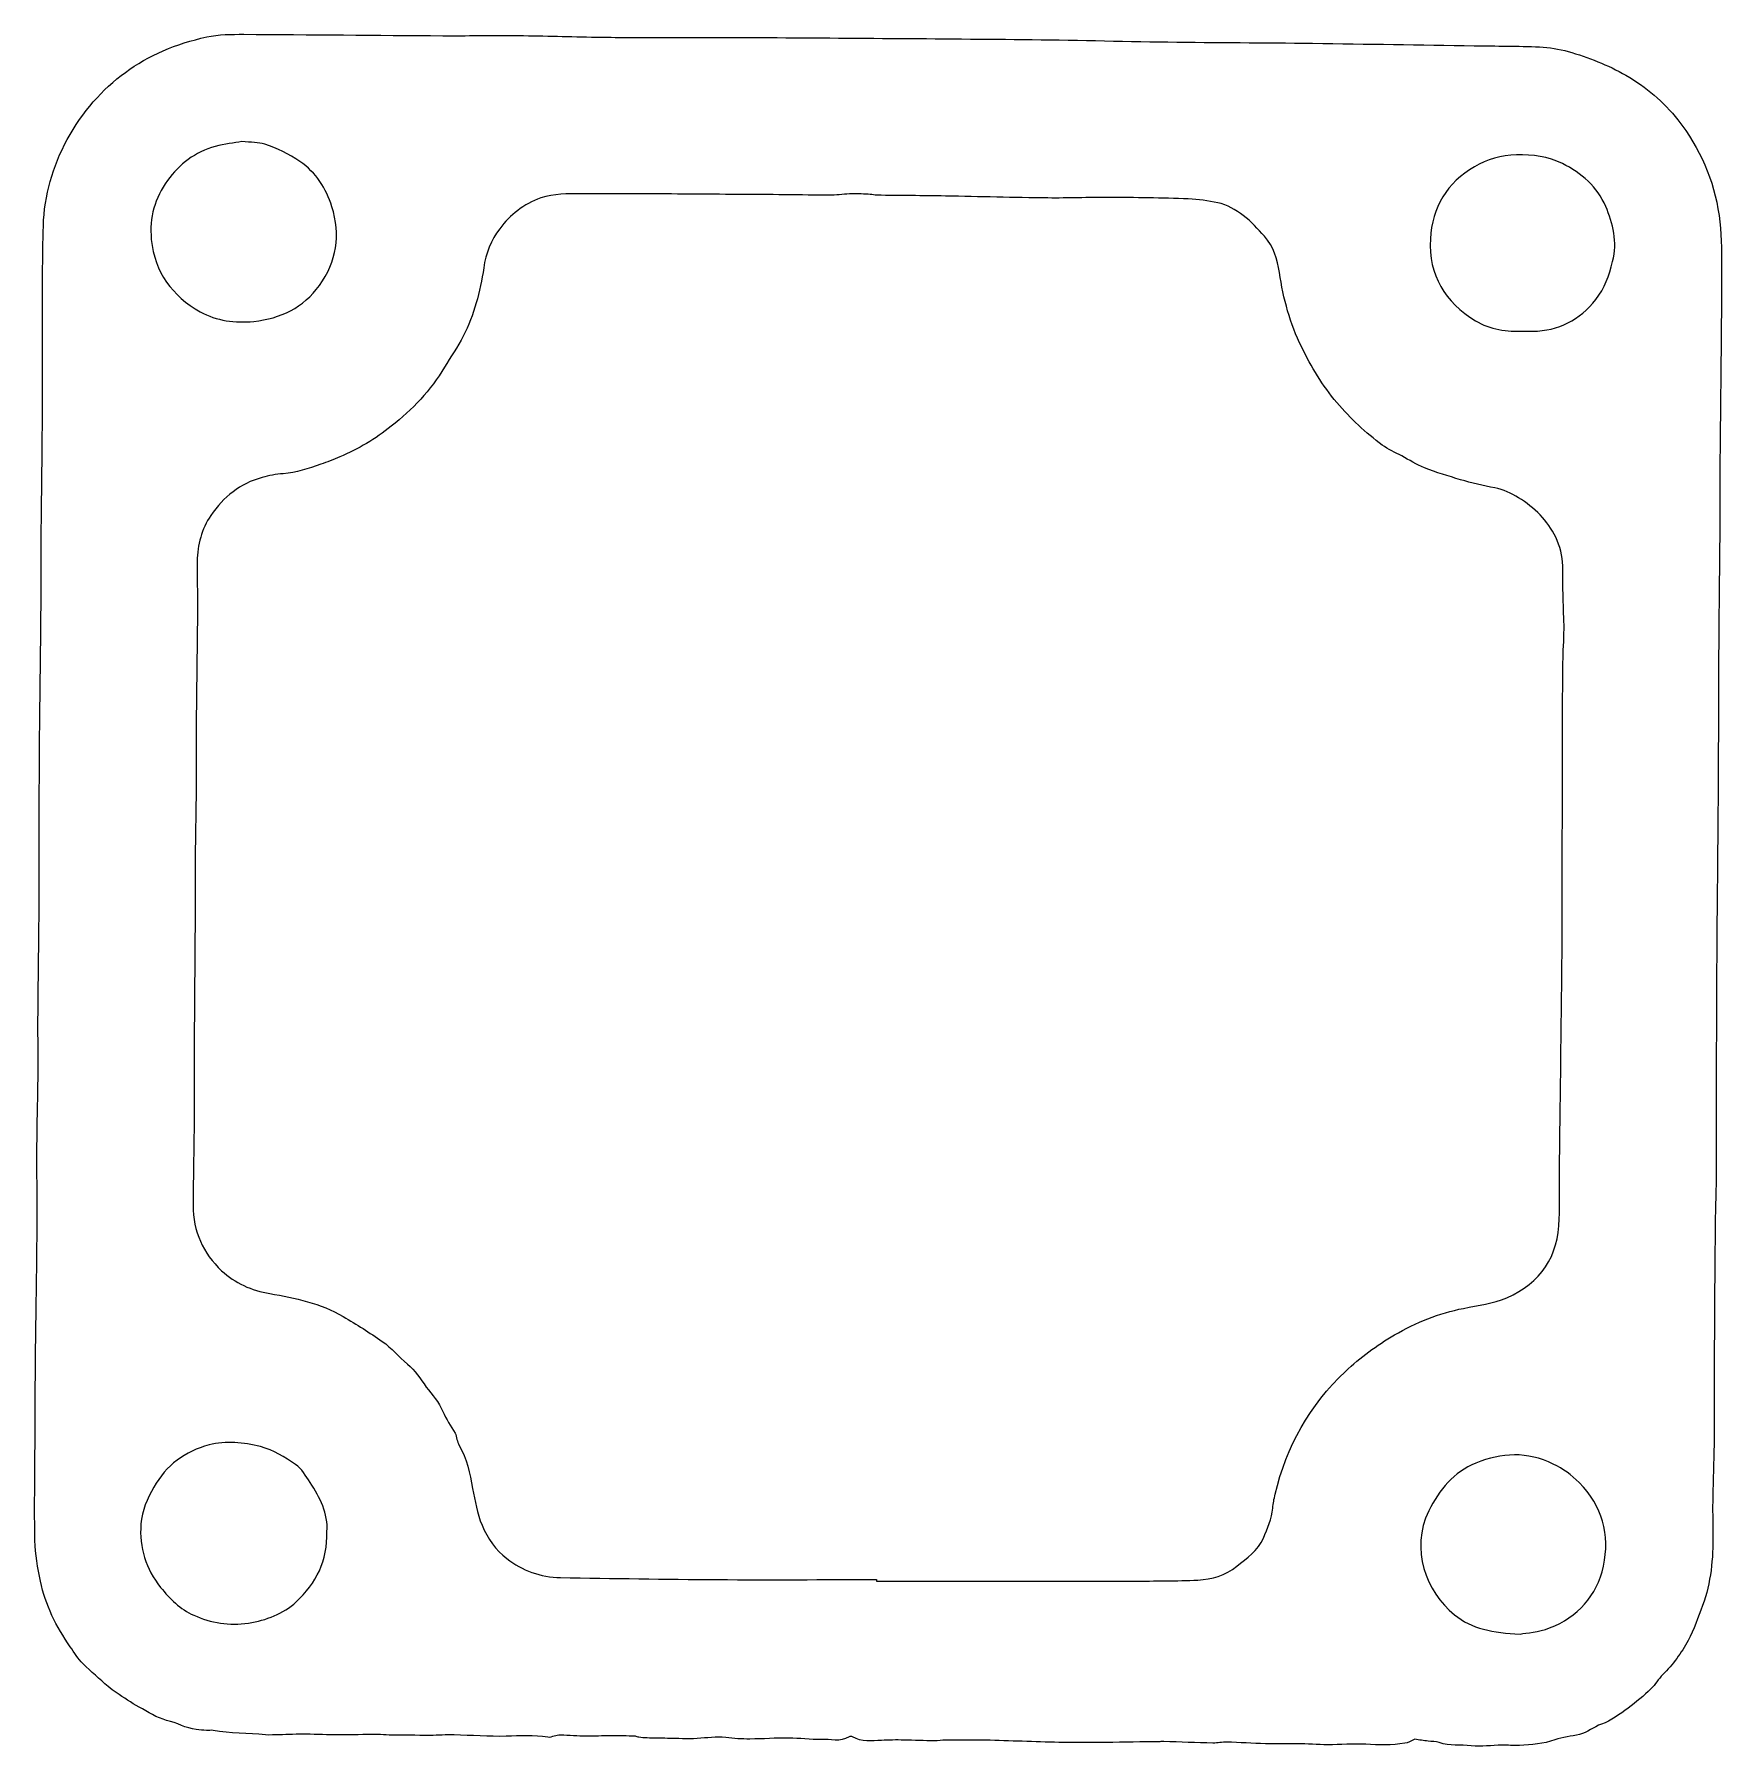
# Model space of a CAD drawing. Extents: x 0.25 to 2.51, y 0.67 to 2.96.
import ezdxf

# ---------------------------------------------------------------- set-up
doc = ezdxf.new("R2010")
doc.units = 0
doc.layers.get('0').update_dxf_attribs({"linetype": 'CONTINUOUS'})

msp = doc.modelspace()

# ---------------------------------------------------------------- linework, layer by layer
at = {"color": 7}
for points in [[(0.530937, 2.818958)], [(2.245729, 2.565417)], [(0.644792, 0.960104)], [(1.379792, 0.896042)], [(2.240312, 0.823229)], [(2.099687, 0.6825)]]:
    msp.add_lwpolyline(points, close=True, dxfattribs=at)
for points in [[(2.245729, 2.565417), (2.256979, 2.565417)], [(0.468438, 1.790625), (0.4675, 1.612187)], [(1.379792, 0.896042), (1.379792, 0.89375), (1.515937, 0.89375)]]:
    msp.add_lwpolyline(points, dxfattribs=at)
for points in [[(0.297604, 2.821667), (0.338542, 2.896458), (0.401771, 2.940833), (0.484063, 2.958958)], [(0.484063, 2.958958), (0.500104, 2.9625), (0.517188, 2.962396), (0.53375, 2.962396)], [(0.53375, 2.962396), (0.6225, 2.962083), (0.711146, 2.961042), (0.799896, 2.960521)], [(0.799896, 2.960521), (0.831563, 2.960312), (0.863229, 2.961146), (0.894792, 2.960833)], [(0.894792, 2.960833), (0.929375, 2.960521), (0.963854, 2.959479), (0.998438, 2.95875)], [(0.998438, 2.95875), (1.012604, 2.958437), (1.026771, 2.958333), (1.040938, 2.958333)], [(1.040938, 2.958333), (1.093854, 2.958229), (1.146771, 2.958542), (1.199688, 2.958229)], [(1.199688, 2.958229), (1.325104, 2.9575), (1.450417, 2.956667), (1.575833, 2.955521)], [(1.575833, 2.955521), (1.640312, 2.954896), (1.704792, 2.953021), (1.769375, 2.952187)], [(1.769375, 2.952187), (1.833958, 2.951354), (1.898542, 2.95125), (1.963021, 2.950417)], [(1.963021, 2.950417), (2.035104, 2.949479), (2.107083, 2.948229), (2.179167, 2.947083)], [(2.179167, 2.947083), (2.208333, 2.946667), (2.237396, 2.946771), (2.266563, 2.945521)], [(2.266563, 2.945521), (2.279375, 2.945), (2.292396, 2.942917), (2.304688, 2.939375)], [(2.304688, 2.939375), (2.331563, 2.931667), (2.357708, 2.921562), (2.381979, 2.907604)], [(2.381979, 2.907604), (2.408854, 2.892187), (2.432292, 2.872292), (2.451458, 2.847917)], [(2.451458, 2.847917), (2.481146, 2.810312), (2.499583, 2.767917), (2.506458, 2.720208)], [(0.265625, 2.70625), (0.266875, 2.747083), (0.277813, 2.785521), (0.297604, 2.821667)], [(0.530937, 2.818958), (0.52125, 2.817187), (0.507917, 2.815937), (0.495312, 2.812396)], [(0.561667, 2.815521), (0.553229, 2.818229), (0.543646, 2.817708), (0.530937, 2.818958)], [(0.495312, 2.812396), (0.46875, 2.805), (0.4475, 2.788958), (0.431562, 2.766875)], [(0.60875, 2.792396), (0.594167, 2.802604), (0.578333, 2.810104), (0.561667, 2.815521)], [(2.235729, 2.801146), (2.215104, 2.800729), (2.196354, 2.795521), (2.179375, 2.785417)], [(2.296979, 2.789583), (2.277813, 2.799062), (2.257292, 2.801562), (2.235729, 2.801146)], [(0.651458, 2.731875), (0.643854, 2.756354), (0.630417, 2.777292), (0.60875, 2.792396)], [(2.179375, 2.785417), (2.142917, 2.763854), (2.122604, 2.73125), (2.120417, 2.68875)], [(2.354896, 2.732292), (2.34375, 2.758437), (2.3225, 2.776979), (2.296979, 2.789583)], [(0.431562, 2.766875), (0.414896, 2.743646), (0.407083, 2.7175), (0.41, 2.688229)], [(0.984583, 2.749167), (0.966458, 2.749167), (0.94875, 2.749583), (0.930833, 2.743542)], [(1.065417, 2.749062), (1.038438, 2.749167), (1.011563, 2.749167), (0.984583, 2.749167)], [(1.129896, 2.74875), (1.108438, 2.748854), (1.086875, 2.749062), (1.065417, 2.749062)], [(1.257292, 2.747917), (1.214792, 2.748229), (1.172396, 2.748438), (1.129896, 2.74875)], [(1.346979, 2.749167), (1.337917, 2.748958), (1.328854, 2.747292), (1.319792, 2.747292)], [(1.371458, 2.748333), (1.363333, 2.74875), (1.355104, 2.749375), (1.346979, 2.749167)], [(1.380104, 2.747187), (1.377188, 2.747187), (1.374375, 2.748229), (1.371458, 2.748333)], [(0.634792, 2.626562), (0.658021, 2.658437), (0.663125, 2.694375), (0.651458, 2.731875)], [(0.930833, 2.743542), (0.907604, 2.735625), (0.89, 2.720937), (0.875833, 2.7025)], [(1.319792, 2.747292), (1.298958, 2.747187), (1.278125, 2.747813), (1.257292, 2.747917)], [(1.472188, 2.746146), (1.441458, 2.746667), (1.410833, 2.746771), (1.380104, 2.747187)], [(1.608958, 2.743542), (1.563333, 2.744063), (1.517708, 2.745312), (1.472188, 2.746146)], [(1.69, 2.744271), (1.663021, 2.744375), (1.635938, 2.743229), (1.608958, 2.743542)], [(1.796771, 2.742396), (1.76125, 2.743646), (1.725625, 2.744063), (1.69, 2.744271)], [(1.836146, 2.737083), (1.823125, 2.739375), (1.809896, 2.741979), (1.796771, 2.742396)], [(1.870313, 2.72), (1.859688, 2.727604), (1.849063, 2.734792), (1.836146, 2.737083)], [(2.364167, 2.658437), (2.370833, 2.684896), (2.364688, 2.709271), (2.354896, 2.732292)], [(0.264479, 2.577604), (0.264688, 2.620521), (0.264271, 2.663333), (0.265625, 2.70625)], [(0.875833, 2.7025), (0.864167, 2.687396), (0.857292, 2.669271), (0.854479, 2.65)], [(1.898438, 2.692396), (1.889688, 2.702083), (1.88125, 2.712188), (1.870313, 2.72)], [(2.506458, 2.720208), (2.509792, 2.697396), (2.510104, 2.674687), (2.509792, 2.651771)], [(0.41, 2.688229), (0.414479, 2.643854), (0.437917, 2.6125), (0.475521, 2.591458)], [(1.918646, 2.64375), (1.915938, 2.661563), (1.910833, 2.67875), (1.898438, 2.692396)], [(2.120417, 2.68875), (2.117917, 2.640312), (2.139687, 2.603958), (2.180833, 2.579479)], [(2.341771, 2.607708), (2.353646, 2.622604), (2.359479, 2.639896), (2.364167, 2.658437)], [(0.854479, 2.65), (0.849896, 2.618229), (0.841667, 2.587292), (0.826979, 2.558646)], [(1.948333, 2.544062), (1.932708, 2.575417), (1.923854, 2.609063), (1.918646, 2.64375)], [(2.509792, 2.651771), (2.509479, 2.624479), (2.509688, 2.597083), (2.509479, 2.569687)], [(0.546979, 2.578542), (0.582812, 2.582187), (0.613333, 2.597083), (0.634792, 2.626562)], [(0.475521, 2.591458), (0.4975, 2.579167), (0.522083, 2.576042), (0.546979, 2.578542)], [(2.256979, 2.565417), (2.292187, 2.565625), (2.320104, 2.580521), (2.341771, 2.607708)], [(0.264271, 2.436562), (0.264583, 2.483542), (0.264271, 2.530625), (0.264479, 2.577604)], [(2.180833, 2.579479), (2.200417, 2.567604), (2.222812, 2.564479), (2.245729, 2.565417)], [(2.509479, 2.569687), (2.508958, 2.511875), (2.508229, 2.453958), (2.507708, 2.396146)], [(0.826979, 2.558646), (0.819688, 2.544271), (0.810104, 2.531146), (0.801979, 2.517188)], [(1.995521, 2.469896), (1.976042, 2.4925), (1.961458, 2.517812), (1.948333, 2.544062)], [(0.801979, 2.517188), (0.78375, 2.485938), (0.759167, 2.460729), (0.730833, 2.438333)], [(2.056146, 2.413125), (2.033646, 2.429479), (2.013854, 2.448646), (1.995521, 2.469896)], [(0.262708, 2.283333), (0.263125, 2.334375), (0.263958, 2.385521), (0.264271, 2.436562)], [(0.730833, 2.438333), (0.709583, 2.421458), (0.686875, 2.407708), (0.661979, 2.397396)], [(2.082083, 2.398646), (2.073333, 2.403333), (2.064063, 2.407292), (2.056146, 2.413125)], [(0.636667, 2.387396), (0.620208, 2.381979), (0.603958, 2.375938), (0.58625, 2.374896)], [(0.661979, 2.397396), (0.653542, 2.393958), (0.645208, 2.390208), (0.636667, 2.387396)], [(2.112604, 2.382708), (2.101979, 2.386875), (2.092188, 2.393229), (2.082083, 2.398646)], [(2.160729, 2.366875), (2.144479, 2.371563), (2.128333, 2.376563), (2.112604, 2.382708)], [(2.507708, 2.396146), (2.5075, 2.367396), (2.507708, 2.338646), (2.5075, 2.31)], [(0.558125, 2.369792), (0.528854, 2.361771), (0.506563, 2.34375), (0.489688, 2.319063)], [(0.58625, 2.374896), (0.576771, 2.374375), (0.567292, 2.372292), (0.558125, 2.369792)], [(2.206458, 2.355833), (2.191042, 2.358854), (2.175833, 2.3625), (2.160729, 2.366875)], [(2.238437, 2.342708), (2.228542, 2.34875), (2.218125, 2.353542), (2.206458, 2.355833)], [(2.288021, 2.289792), (2.277083, 2.312188), (2.259792, 2.329687), (2.238437, 2.342708)], [(0.489688, 2.319063), (0.477188, 2.300729), (0.471771, 2.279896), (0.471354, 2.257917)], [(2.5075, 2.31), (2.507083, 2.251354), (2.506354, 2.192708), (2.505937, 2.134062)], [(0.2625, 2.196042), (0.262708, 2.225104), (0.2625, 2.254271), (0.262708, 2.283333)], [(2.2975, 2.251458), (2.2975, 2.265104), (2.29375, 2.278125), (2.288021, 2.289792)], [(0.471354, 2.257917), (0.470938, 2.236875), (0.471979, 2.215729), (0.471771, 2.194688)], [(2.297917, 2.209167), (2.297604, 2.223229), (2.2975, 2.237396), (2.2975, 2.251458)], [(2.299167, 2.167083), (2.299271, 2.181146), (2.298229, 2.195104), (2.297917, 2.209167)], [(0.260833, 2.046354), (0.261354, 2.09625), (0.262083, 2.146146), (0.2625, 2.196042)], [(0.471771, 2.194688), (0.471354, 2.144792), (0.470521, 2.094896), (0.470104, 2.045)], [(2.297708, 2.122292), (2.297917, 2.137188), (2.299062, 2.152188), (2.299167, 2.167083)], [(2.505937, 2.134062), (2.505729, 2.107396), (2.505833, 2.080833), (2.505729, 2.054167)], [(2.297187, 2.023854), (2.297292, 2.056667), (2.297292, 2.089479), (2.297708, 2.122292)], [(0.260208, 1.950729), (0.260313, 1.982604), (0.260521, 2.014479), (0.260833, 2.046354)], [(0.470104, 2.045), (0.469792, 2.01375), (0.470104, 1.982604), (0.469896, 1.951354)], [(2.505729, 2.054167), (2.505521, 2.008646), (2.505312, 1.963021), (2.505, 1.9175)], [(2.296771, 1.834271), (2.296875, 1.8975), (2.297083, 1.960625), (2.297187, 2.023854)], [(0.260104, 1.83375), (0.260208, 1.872708), (0.260104, 1.911771), (0.260208, 1.950729)], [(0.469896, 1.951354), (0.469688, 1.920208), (0.468854, 1.889063), (0.468542, 1.857917)], [(2.505, 1.9175), (2.504687, 1.871458), (2.504062, 1.825521), (2.50375, 1.779479)], [(0.468542, 1.857917), (0.468333, 1.835521), (0.468542, 1.813021), (0.468438, 1.790625)], [(0.259688, 1.761458), (0.259896, 1.785521), (0.26, 1.809583), (0.260104, 1.83375)], [(2.296458, 1.722187), (2.296771, 1.759583), (2.296667, 1.796979), (2.296771, 1.834271)], [(2.50375, 1.779479), (2.503333, 1.730937), (2.503021, 1.682292), (2.502917, 1.63375)], [(0.258333, 1.638125), (0.258646, 1.679271), (0.259271, 1.720417), (0.259688, 1.761458)], [(2.294271, 1.537604), (2.295, 1.599167), (2.295833, 1.660625), (2.296458, 1.722187)], [(0.258854, 1.584792), (0.259063, 1.602604), (0.258229, 1.620312), (0.258333, 1.638125)], [(2.502917, 1.63375), (2.502708, 1.567187), (2.502812, 1.500521), (2.5025, 1.433958)], [(0.4675, 1.612187), (0.467292, 1.573125), (0.467396, 1.534167), (0.467083, 1.495104)], [(0.257083, 1.4775), (0.257292, 1.513229), (0.258438, 1.548958), (0.258854, 1.584792)], [(2.293021, 1.435521), (2.293333, 1.469583), (2.293854, 1.503646), (2.294271, 1.537604)], [(0.467083, 1.495104), (0.466875, 1.462187), (0.465833, 1.429375), (0.465938, 1.396458)], [(0.257292, 1.362812), (0.257604, 1.401042), (0.256771, 1.439271), (0.257083, 1.4775)], [(2.292812, 1.378333), (2.293125, 1.397396), (2.292917, 1.416458), (2.293021, 1.435521)], [(2.5025, 1.433958), (2.502396, 1.409896), (2.501458, 1.385729), (2.50125, 1.361667)], [(0.465938, 1.396458), (0.466042, 1.361979), (0.47875, 1.332292), (0.504063, 1.309063)], [(2.222812, 1.273021), (2.267812, 1.292396), (2.292083, 1.328646), (2.292812, 1.378333)], [(0.255208, 1.195833), (0.255833, 1.251458), (0.256875, 1.307187), (0.257292, 1.362812)], [(2.50125, 1.361667), (2.500625, 1.294271), (2.500208, 1.226875), (2.499792, 1.159479)], [(0.504063, 1.309063), (0.522083, 1.2925), (0.543958, 1.282604), (0.568438, 1.278437)], [(0.568438, 1.278437), (0.6025, 1.272708), (0.636354, 1.265521), (0.666667, 1.247708)], [(2.164792, 1.25875), (2.184375, 1.262604), (2.204167, 1.265), (2.222812, 1.273021)], [(0.666667, 1.247708), (0.684479, 1.237292), (0.701979, 1.22625), (0.718854, 1.214479)], [(2.072396, 1.223125), (2.101458, 1.239896), (2.131875, 1.252292), (2.164792, 1.25875)], [(0.718854, 1.214479), (0.73125, 1.205833), (0.740938, 1.193958), (0.7525, 1.184167)], [(2.006875, 1.174271), (2.026771, 1.193125), (2.048542, 1.209375), (2.072396, 1.223125)], [(0.254479, 1.07375), (0.254688, 1.114479), (0.254688, 1.155208), (0.255208, 1.195833)], [(0.7525, 1.184167), (0.7625, 1.175833), (0.769896, 1.164271), (0.777708, 1.153542)], [(1.912812, 1.010104), (1.927708, 1.074271), (1.959062, 1.128958), (2.006875, 1.174271)], [(0.777708, 1.153542), (0.785417, 1.142917), (0.794688, 1.133542), (0.799792, 1.120833)], [(2.499792, 1.159479), (2.499687, 1.131771), (2.500104, 1.103958), (2.499792, 1.07625)], [(0.799792, 1.120833), (0.803854, 1.110625), (0.811042, 1.101667), (0.816146, 1.091771)], [(0.555937, 1.073854), (0.533021, 1.079375), (0.509896, 1.082187), (0.487187, 1.076146)], [(0.816146, 1.091771), (0.81875, 1.086771), (0.818646, 1.080313), (0.821563, 1.075521)], [(0.254375, 0.948125), (0.253438, 0.99), (0.254271, 1.031875), (0.254479, 1.07375)], [(0.487187, 1.076146), (0.455208, 1.0675), (0.429688, 1.048958), (0.413333, 1.019479)], [(0.602917, 1.049896), (0.588437, 1.059583), (0.573646, 1.069583), (0.555937, 1.073854)], [(0.821563, 1.075521), (0.8325, 1.057813), (0.835833, 1.037813), (0.839688, 1.018021)], [(2.284687, 1.050521), (2.250104, 1.067708), (2.215625, 1.065729), (2.181354, 1.051771)], [(2.499792, 1.07625), (2.499583, 1.053021), (2.498437, 1.029896), (2.498021, 1.006667)], [(0.622292, 1.025937), (0.616771, 1.034583), (0.611146, 1.044375), (0.602917, 1.049896)], [(2.181354, 1.051771), (2.151667, 1.039687), (2.132292, 1.01625), (2.118333, 0.988021)], [(2.319479, 1.025729), (2.309271, 1.036042), (2.297917, 1.043958), (2.284687, 1.050521)], [(0.413333, 1.019479), (0.404792, 1.004167), (0.397292, 0.988125), (0.396042, 0.970417)], [(0.644792, 0.960104), (0.646771, 0.984375), (0.635417, 1.005521), (0.622292, 1.025937)], [(0.839688, 1.018021), (0.842917, 1.00125), (0.845625, 0.984583), (0.852292, 0.96875)], [(1.909687, 0.991667), (1.910208, 0.997813), (1.911354, 1.004062), (1.912812, 1.010104)], [(2.351875, 0.913958), (2.360937, 0.956354), (2.350521, 0.994271), (2.319479, 1.025729)], [(1.897187, 0.951458), (1.902812, 0.964375), (1.908438, 0.977292), (1.909687, 0.991667)], [(2.118333, 0.988021), (2.093021, 0.936458), (2.115, 0.880312), (2.152604, 0.849062)], [(2.498021, 1.006667), (2.497812, 0.99), (2.498021, 0.973333), (2.498229, 0.956771)], [(0.396042, 0.970417), (0.393854, 0.938958), (0.402396, 0.910312), (0.422396, 0.885625)], [(0.852292, 0.96875), (0.859688, 0.951042), (0.870625, 0.935313), (0.885313, 0.924063)], [(0.261771, 0.893958), (0.258021, 0.911771), (0.254792, 0.93), (0.254375, 0.948125)], [(0.60375, 0.866354), (0.630625, 0.890833), (0.645937, 0.921458), (0.644792, 0.960104)], [(1.861563, 0.913854), (1.875104, 0.924896), (1.889896, 0.934687), (1.897187, 0.951458)], [(2.498229, 0.956771), (2.498646, 0.924167), (2.495833, 0.892083), (2.484479, 0.86125)], [(0.885313, 0.924063), (0.906042, 0.908333), (0.930521, 0.899167), (0.957188, 0.89875)], [(0.301458, 0.80625), (0.282813, 0.833021), (0.268438, 0.861979), (0.261771, 0.893958)], [(0.957188, 0.89875), (1.027188, 0.897604), (1.097083, 0.896458), (1.167083, 0.896042)], [(1.167083, 0.896042), (1.238229, 0.895625), (1.308958, 0.896042), (1.379792, 0.896042)], [(1.515937, 0.89375), (1.585104, 0.89375), (1.654271, 0.89375), (1.723333, 0.894062)], [(1.723333, 0.894062), (1.752083, 0.894167), (1.780833, 0.894167), (1.809479, 0.895417)], [(1.809479, 0.895417), (1.828333, 0.89625), (1.846354, 0.901458), (1.861563, 0.913854)], [(2.279792, 0.831354), (2.317604, 0.846146), (2.343229, 0.873854), (2.351875, 0.913958)], [(0.422396, 0.885625), (0.434792, 0.870312), (0.448646, 0.856458), (0.466771, 0.848333)], [(0.466771, 0.848333), (0.49, 0.837917), (0.514271, 0.833854), (0.539792, 0.837917)], [(0.539792, 0.837917), (0.563854, 0.841667), (0.586042, 0.85), (0.60375, 0.866354)], [(2.152604, 0.849062), (2.175833, 0.829896), (2.204063, 0.824792), (2.240312, 0.823229)], [(2.484479, 0.86125), (2.478646, 0.845417), (2.473021, 0.829271), (2.465, 0.814479)], [(2.240312, 0.823229), (2.249062, 0.824896), (2.265417, 0.825729), (2.279792, 0.831354)], [(0.31875, 0.783542), (0.312083, 0.790208), (0.306875, 0.798437), (0.301458, 0.80625)], [(2.465, 0.814479), (2.456042, 0.797812), (2.444792, 0.7825), (2.43125, 0.768958)], [(0.352292, 0.753021), (0.340938, 0.763021), (0.329375, 0.772812), (0.31875, 0.783542)], [(2.43125, 0.768958), (2.425417, 0.763125), (2.421354, 0.755625), (2.415417, 0.75)], [(0.363125, 0.744896), (0.359375, 0.747396), (0.355625, 0.75), (0.352292, 0.753021)], [(0.393646, 0.725521), (0.383125, 0.731354), (0.373229, 0.738229), (0.363125, 0.744896)], [(2.415417, 0.75), (2.405729, 0.740833), (2.395729, 0.731875), (2.384896, 0.724062)], [(0.430417, 0.707812), (0.4175, 0.711042), (0.405521, 0.718958), (0.393646, 0.725521)], [(2.384896, 0.724062), (2.373646, 0.715937), (2.362083, 0.707396), (2.349271, 0.702708)], [(0.470104, 0.695521), (0.45625, 0.697396), (0.443958, 0.704479), (0.430417, 0.707812)], [(0.48375, 0.694375), (0.479167, 0.694687), (0.474583, 0.694896), (0.470104, 0.695521)], [(0.4925, 0.694271), (0.489688, 0.694792), (0.486667, 0.694167), (0.48375, 0.694375)], [(0.562708, 0.688437), (0.539375, 0.690833), (0.515729, 0.689792), (0.4925, 0.694271)], [(0.581042, 0.688542), (0.574896, 0.688437), (0.56875, 0.687812), (0.562708, 0.688437)], [(0.616979, 0.689271), (0.605, 0.689375), (0.593021, 0.68875), (0.581042, 0.688542)], [(0.660417, 0.688333), (0.645938, 0.688333), (0.631458, 0.689167), (0.616979, 0.689271)], [(0.712396, 0.688958), (0.695104, 0.688854), (0.677708, 0.688333), (0.660417, 0.688333)], [(0.728229, 0.688125), (0.722917, 0.688229), (0.717604, 0.689062), (0.712396, 0.688958)], [(0.782917, 0.687708), (0.764688, 0.687708), (0.746458, 0.687917), (0.728229, 0.688125)], [(0.814896, 0.688333), (0.804271, 0.688542), (0.793542, 0.687708), (0.782917, 0.687708)], [(0.884583, 0.686562), (0.861354, 0.685833), (0.838125, 0.687812), (0.814896, 0.688333)], [(0.940208, 0.685104), (0.921667, 0.688542), (0.903229, 0.687083), (0.884583, 0.686562)], [(0.957188, 0.688021), (0.954375, 0.688125), (0.951458, 0.687083), (0.948646, 0.686562)], [(0.991875, 0.686458), (0.980313, 0.686562), (0.96875, 0.687604), (0.957188, 0.688021)], [(1.023958, 0.687292), (1.013229, 0.687292), (1.002604, 0.686354), (0.991875, 0.686458)], [(1.057292, 0.686562), (1.046146, 0.686875), (1.035104, 0.687292), (1.023958, 0.687292)], [(2.319792, 0.688958), (2.308854, 0.686354), (2.2975, 0.685417), (2.287083, 0.681667)], [(2.349271, 0.702708), (2.338854, 0.698958), (2.330521, 0.691458), (2.319792, 0.688958)], [(0.948646, 0.686562), (0.945833, 0.686042), (0.942813, 0.684583), (0.940208, 0.685104)], [(1.062083, 0.685208), (1.060417, 0.685417), (1.058854, 0.686458), (1.057292, 0.686562)], [(1.072917, 0.684271), (1.069271, 0.684375), (1.065729, 0.684687), (1.062083, 0.685208)], [(1.100313, 0.68375), (1.091146, 0.683854), (1.082083, 0.684062), (1.072917, 0.684271)], [(1.14, 0.683437), (1.126875, 0.682604), (1.113542, 0.683542), (1.100313, 0.68375)], [(1.178229, 0.684687), (1.165313, 0.68625), (1.152813, 0.684271), (1.14, 0.683437)], [(1.210521, 0.682812), (1.199792, 0.682708), (1.188958, 0.683437), (1.178229, 0.684687)], [(1.2625, 0.684167), (1.245208, 0.684271), (1.227917, 0.682812), (1.210521, 0.682812)], [(1.305625, 0.682292), (1.291354, 0.681562), (1.276875, 0.684062), (1.2625, 0.684167)], [(1.343021, 0.685833), (1.331146, 0.678125), (1.318021, 0.682917), (1.305625, 0.682292)], [(1.347813, 0.685729), (1.346563, 0.686458), (1.344167, 0.686562), (1.343021, 0.685833)], [(1.386458, 0.681042), (1.373333, 0.680521), (1.36, 0.678333), (1.347813, 0.685729)], [(1.416354, 0.681458), (1.406354, 0.681667), (1.396354, 0.681458), (1.386458, 0.681042)], [(1.457396, 0.680208), (1.44375, 0.680417), (1.43, 0.68125), (1.416354, 0.681458)], [(1.472187, 0.681354), (1.467292, 0.68125), (1.462292, 0.680104), (1.457396, 0.680208)], [(1.499479, 0.681146), (1.490417, 0.681146), (1.48125, 0.681458), (1.472187, 0.681354)], [(1.525521, 0.681354), (1.516875, 0.681562), (1.508125, 0.681146), (1.499479, 0.681146)], [(1.62375, 0.678333), (1.591042, 0.679062), (1.558229, 0.680417), (1.525521, 0.681354)], [(1.686875, 0.678229), (1.665833, 0.678021), (1.644792, 0.677812), (1.62375, 0.678333)], [(1.758854, 0.679271), (1.734896, 0.678958), (1.710833, 0.678437), (1.686875, 0.678229)], [(1.763854, 0.679479), (1.762188, 0.679583), (1.760521, 0.679271), (1.758854, 0.679271)], [(1.829687, 0.677396), (1.807708, 0.677917), (1.785833, 0.67875), (1.763854, 0.679479)], [(1.848229, 0.678646), (1.842083, 0.678854), (1.835833, 0.677292), (1.829687, 0.677396)], [(1.899792, 0.676562), (1.882604, 0.676979), (1.865417, 0.678229), (1.848229, 0.678646)], [(1.942187, 0.676562), (1.928021, 0.676771), (1.913958, 0.67625), (1.899792, 0.676562)], [(1.983229, 0.675208), (1.969583, 0.675208), (1.955937, 0.67625), (1.942187, 0.676562)], [(2.033958, 0.675833), (2.017083, 0.676771), (2.000104, 0.675208), (1.983229, 0.675208)], [(2.086146, 0.677083), (2.068854, 0.674271), (2.051458, 0.674792), (2.033958, 0.675833)], [(2.099687, 0.6825), (2.094479, 0.680312), (2.090417, 0.677812), (2.086146, 0.677083)], [(2.117396, 0.680104), (2.111354, 0.680521), (2.105313, 0.681562), (2.099687, 0.6825)], [(2.132187, 0.678021), (2.127604, 0.679583), (2.122292, 0.679375), (2.117396, 0.680104)], [(2.175104, 0.673854), (2.160833, 0.675312), (2.14625, 0.673229), (2.132187, 0.678021)], [(2.216042, 0.674583), (2.202396, 0.674375), (2.188646, 0.6725), (2.175104, 0.673854)], [(2.239479, 0.674375), (2.231667, 0.673958), (2.223854, 0.674687), (2.216042, 0.674583)], [(2.287083, 0.681667), (2.271562, 0.67625), (2.255625, 0.675104), (2.239479, 0.674375)]]:
    msp.add_open_spline(points, degree=3, dxfattribs=at)

doc.saveas('drawing.dxf')
